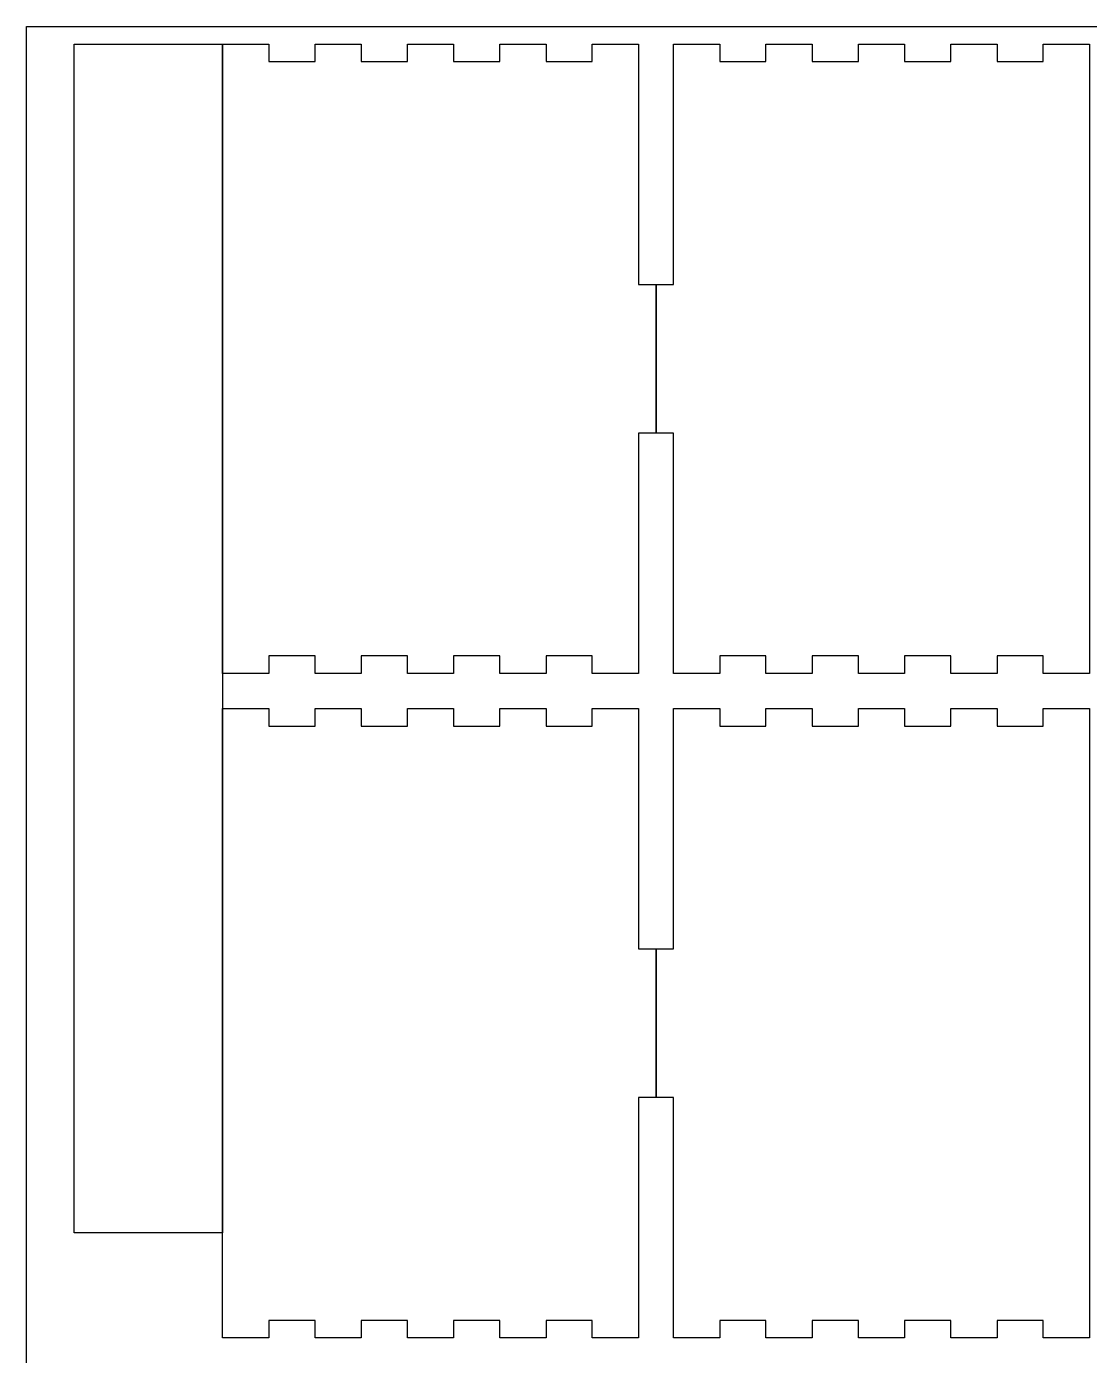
# Model space of a CAD drawing. Header units: millimetres. Extents: x 0 to 612, y 0 to 813.
# Drawn here: x 2 to 359.8, y 365.6 to 812.8 of the extents above; entities that cross this region are included whole.
import ezdxf

# ---------------------------------------------------------------- set-up
doc = ezdxf.new("R2010")
doc.units = ezdxf.units.MM
doc.layers.add('Layer_1', color=7, linetype='CONTINUOUS')

msp = doc.modelspace()

# ---------------------------------------------------------------- linework, layer by layer
at = {"layer": 'Layer_1', "color": 7}
for points in [[(1.999018, 812.80012), (611.598998, 812.80012), (611.598998, 0.00013), (1.999018, 0.00013)], [(17.987144, 806.89515), (67.987144, 806.89515), (67.987144, 406.89515), (17.987144, 406.89515)]]:
    msp.add_lwpolyline(points, close=True, dxfattribs=at)
for points in [[(99.100111, 600.993993), (83.545276, 600.993993), (83.545276, 595.095115), (83.545276, 595.095115), (67.987796, 595.095115), (67.987796, 595.095115), (67.987796, 806.894865), (67.987796, 806.894865), (83.545276, 806.894865), (83.545276, 806.894865), (83.545276, 800.995987), (99.100111, 800.995987), (99.100111, 806.894865), (99.100111, 806.894865), (114.654946, 806.894865), (114.654946, 806.894865), (114.654946, 800.995987), (130.20978, 800.995987), (130.20978, 806.894865), (130.20978, 806.894865), (145.767261, 806.894865), (145.767261, 806.894865), (145.767261, 800.995987), (161.322095, 800.995987), (161.322095, 806.894865), (161.322095, 806.894865), (176.877723, 806.894865), (176.877723, 806.894865), (176.877723, 800.995987), (192.432558, 800.995987), (192.432558, 806.894865), (192.432558, 806.894865), (207.988716, 806.894865), (207.988716, 806.894865), (207.988716, 725.994961), (213.888652, 725.994961), (213.888652, 725.994961)], [(328.678559, 800.995987), (344.233394, 800.995987), (344.233394, 806.894865), (344.233394, 806.894865), (359.790874, 806.894865), (359.790874, 806.894865), (359.790874, 595.095115), (359.790874, 595.095115), (344.233394, 595.095115), (344.233394, 595.095115), (344.233394, 600.993993), (328.678559, 600.993993), (328.678559, 595.095115), (328.678559, 595.095115), (313.123724, 595.095115), (313.123724, 595.095115), (313.123724, 600.993993), (297.56889, 600.993993), (297.56889, 595.095115), (297.56889, 595.095115), (282.011409, 595.095115), (282.011409, 595.095115), (282.011409, 600.993993), (266.456575, 600.993993), (266.456575, 595.095115), (266.456575, 595.095115), (250.900947, 595.095115), (250.900947, 595.095115), (250.900947, 600.993993), (235.346112, 600.993993), (235.346112, 595.095115), (235.346112, 595.095115), (219.789954, 595.095115), (219.789954, 595.095115), (219.789954, 675.995019), (213.890018, 675.995019), (213.890018, 675.995019)], [(213.890018, 725.994961), (219.789954, 725.994961), (219.789954, 806.894865), (219.789954, 806.894865), (235.346112, 806.894865), (235.346112, 806.894865), (235.346112, 800.995987), (250.900947, 800.995987), (250.900947, 806.894865), (250.900947, 806.894865), (266.456575, 806.894865), (266.456575, 806.894865), (266.456575, 800.995987), (282.011409, 800.995987), (282.011409, 806.894865), (282.011409, 806.894865), (297.56889, 806.894865), (297.56889, 806.894865), (297.56889, 800.995987), (313.123724, 800.995987), (313.123724, 806.894865), (313.123724, 806.894865), (328.678559, 806.894865), (328.678559, 806.894865), (328.678559, 800.998897), (328.683851, 800.996781)], [(328.683851, 801.001808), (328.678559, 800.998897), (328.678559, 800.998897)], [(213.88896, 675.995019), (213.88896, 725.994961), (213.88896, 725.994961)], [(213.88971, 725.994961), (213.88971, 675.995019), (213.88971, 675.995019)], [(213.888652, 675.995019), (207.988716, 675.995019), (207.988716, 595.095115), (207.988716, 595.095115), (192.432558, 595.095115), (192.432558, 595.095115), (192.432558, 600.993993), (176.877723, 600.993993), (176.877723, 595.095115), (176.877723, 595.095115), (161.322095, 595.095115), (161.322095, 595.095115), (161.322095, 600.993993), (145.767261, 600.993993), (145.767261, 595.095115), (145.767261, 595.095115), (130.20978, 595.095115), (130.20978, 595.095115), (130.20978, 600.993993), (114.654946, 600.993993), (114.654946, 595.095115), (114.654946, 595.095115), (99.100111, 595.095115), (99.100111, 595.095115), (99.100111, 600.991083), (99.094819, 600.993199)], [(99.094819, 600.988172), (99.100111, 600.991083), (99.100111, 600.991083)], [(99.100111, 377.383993), (83.545276, 377.383993), (83.545276, 371.485115), (83.545276, 371.485115), (67.987796, 371.485115), (67.987796, 371.485115), (67.987796, 583.284865), (67.987796, 583.284865), (83.545276, 583.284865), (83.545276, 583.284865), (83.545276, 577.385987), (99.100111, 577.385987), (99.100111, 583.284865), (99.100111, 583.284865), (114.654946, 583.284865), (114.654946, 583.284865), (114.654946, 577.385987), (130.20978, 577.385987), (130.20978, 583.284865), (130.20978, 583.284865), (145.767261, 583.284865), (145.767261, 583.284865), (145.767261, 577.385987), (161.322095, 577.385987), (161.322095, 583.284865), (161.322095, 583.284865), (176.877723, 583.284865), (176.877723, 583.284865), (176.877723, 577.385987), (192.432558, 577.385987), (192.432558, 583.284865), (192.432558, 583.284865), (207.988716, 583.284865), (207.988716, 583.284865), (207.988716, 502.384961), (213.888652, 502.384961), (213.888652, 502.384961)], [(328.678509, 577.385987), (344.233344, 577.385987), (344.233344, 583.284865), (344.233344, 583.284865), (359.790824, 583.284865), (359.790824, 583.284865), (359.790824, 371.485115), (359.790824, 371.485115), (344.233344, 371.485115), (344.233344, 371.485115), (344.233344, 377.383993), (328.678509, 377.383993), (328.678509, 371.485115), (328.678509, 371.485115), (313.123674, 371.485115), (313.123674, 371.485115), (313.123674, 377.383993), (297.56884, 377.383993), (297.56884, 371.485115), (297.56884, 371.485115), (282.011359, 371.485115), (282.011359, 371.485115), (282.011359, 377.383993), (266.456525, 377.383993), (266.456525, 371.485115), (266.456525, 371.485115), (250.900897, 371.485115), (250.900897, 371.485115), (250.900897, 377.383993), (235.346062, 377.383993), (235.346062, 371.485115), (235.346062, 371.485115), (219.789904, 371.485115), (219.789904, 371.485115), (219.789904, 452.385019), (213.889968, 452.385019), (213.889968, 452.385019)], [(213.889968, 502.384961), (219.789904, 502.384961), (219.789904, 583.284865), (219.789904, 583.284865), (235.346062, 583.284865), (235.346062, 583.284865), (235.346062, 577.385987), (250.900897, 577.385987), (250.900897, 583.284865), (250.900897, 583.284865), (266.456525, 583.284865), (266.456525, 583.284865), (266.456525, 577.385987), (282.011359, 577.385987), (282.011359, 583.284865), (282.011359, 583.284865), (297.56884, 583.284865), (297.56884, 583.284865), (297.56884, 577.385987), (313.123674, 577.385987), (313.123674, 583.284865), (313.123674, 583.284865), (328.678509, 583.284865), (328.678509, 583.284865), (328.678509, 577.388897), (328.683801, 577.386781)], [(328.683801, 577.391808), (328.678509, 577.388897), (328.678509, 577.388897)], [(213.88891, 452.385019), (213.88891, 502.384961), (213.88891, 502.384961)], [(213.88971, 502.384961), (213.88971, 452.385019), (213.88971, 452.385019)], [(213.888652, 452.385019), (207.988716, 452.385019), (207.988716, 371.485115), (207.988716, 371.485115), (192.432558, 371.485115), (192.432558, 371.485115), (192.432558, 377.383993), (176.877723, 377.383993), (176.877723, 371.485115), (176.877723, 371.485115), (161.322095, 371.485115), (161.322095, 371.485115), (161.322095, 377.383993), (145.767261, 377.383993), (145.767261, 371.485115), (145.767261, 371.485115), (130.20978, 371.485115), (130.20978, 371.485115), (130.20978, 377.383993), (114.654946, 377.383993), (114.654946, 371.485115), (114.654946, 371.485115), (99.100111, 371.485115), (99.100111, 371.485115), (99.100111, 377.381083), (99.094819, 377.383199)], [(99.094819, 377.378172), (99.100111, 377.381083), (99.100111, 377.381083)]]:
    msp.add_lwpolyline(points, dxfattribs=at)

doc.saveas('drawing.dxf')
